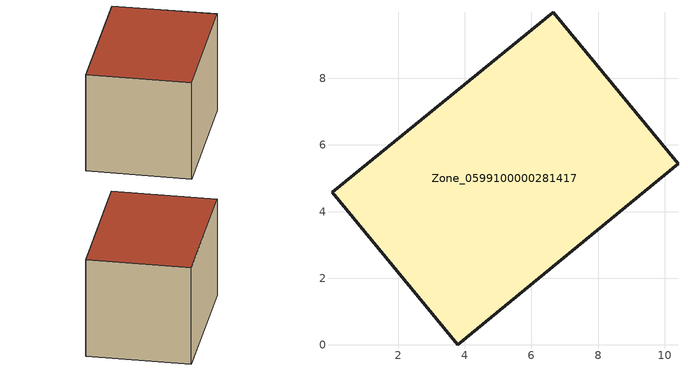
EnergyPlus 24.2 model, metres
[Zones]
Zone_0599100000281417
 floor ground (C_G): 3.8,0 0.03,4.58 6.66,9.99 10.4,5.44 z3.04
 wall outside (C_F): 6.66,9.99 0.03,4.58 3.8,0 10.4,5.44 6.66,9.99 z3.04:8.97
 roof outside (C_R): 0.03,4.58 3.8,0 10.4,5.44 6.66,9.99 z8.97
[BUILDING]
Pand.0599100000281417: North Axis=0; Terrain=City; Loads Convergence Tolerance Value=0.04; Temperature Convergence Tolerance Value=0.4; Solar Distribution=FullExterior; Maximum Number of Warmup Days=25; Minimum Number of Warmup Days=1
[Site:Location]
Rotterdam.The.Hague.AP_ZH_NLD Design_Conditions: Latitude=51.96; Longitude=4.45; Time Zone=1; Elevation=-4.5
[SITE:GROUNDTEMPERATURE:BUILDINGSURFACE]
18, 18, 18, 18, 18, 18, 18, 18, 18, 18, 18, 18
[MATERIAL] Thermal Absorptance=0.9; Solar Absorptance=0.7; Visible Absorptance=0.7
Name | Roughness | Thickness | Conductivity | Density | Specific Heat
G.TC.1946-1964 | MediumSmooth | 0.15 | 1 | 540 | 1210
F.TC.1946-1964 | Rough | 0.3 | 0.857143 | 1920 | 840
R.TC.1946-1964 | MediumRough | 0.2 | 0.235294 | 1500 | 1000
[CONSTRUCTION]
C_G: G.TC.1946-1964
C_F: F.TC.1946-1964
C_R: R.TC.1946-1964
[ZONE]
Zone_0599100000281417: Type=1; Multiplier=1; Ceiling Height=Autocalculate; Volume=Autocalculate; Floor Area=autocalculate; Part of Total Floor Area=Yes
[ZONEINFILTRATION:DESIGNFLOWRATE]
Infil_Zone_0599100000281417: Zone or ZoneList or Space or SpaceList=Zone_0599100000281417; Schedule=AlwaysOn; Design Flow Rate Calculation Method=Flow/Area; Flow Rate per Floor Area=0.003; Constant Term Coefficient=1; Temperature Term Coefficient=0; Velocity Term Coefficient=0; Velocity Squared Term Coefficient=0
[HVACTEMPLATE:ZONE:IDEALLOADSAIRSYSTEM]
Zone_0599100000281417: Maximum Heating Supply Air Temperature=50; Minimum Cooling Supply Air Temperature=13; Maximum Heating Supply Air Humidity Ratio=0.0156; Minimum Cooling Supply Air Humidity Ratio=0.0077; Heating Limit=NoLimit; Cooling Limit=NoLimit; Dehumidification Control Type=ConstantSensibleHeatRatio; Cooling Sensible Heat Ratio=0.7; Dehumidification Setpoint=60; Humidification Control Type=None; Humidification Setpoint=30; Outdoor Air Method=None; Outdoor Air Flow Rate per Person=0.00944; Outdoor Air Flow Rate per Zone Floor Area=0; Outdoor Air Flow Rate per Zone=0; Demand Controlled Ventilation Type=None; Outdoor Air Economizer Type=NoEconomizer; Heat Recovery Type=None; Sensible Heat Recovery Effectiveness=0.7; Latent Heat Recovery Effectiveness=0.65
[ZONECONTROL:THERMOSTAT]
ThermostatControl_Zone_0599100000281417: Zone or ZoneList=Zone_0599100000281417; Control Type Schedule=DualSetpointControlType; Control 1=Thermostat_Zone_0599100000281417; Temperature Difference Between Cutout And Setpoint=0
[THERMOSTATSETPOINT:DUALSETPOINT]
Thermostat_Zone_0599100000281417: Heating Setpoint Temperature Schedule=HeatingSetpoint_Zone_0599100000281417; Cooling Setpoint Temperature Schedule=CoolingSetpoint_Zone_0599100000281417
[SCHEDULE:COMPACT]
HeatingSetpoint_Zone_0599100000281417: Through: 12/31, For: AllDays, Until: 24:00, 21
CoolingSetpoint_Zone_0599100000281417: Through: 12/31, For: AllDays, Until: 24:00, 24
DualSetpointControlType: Through: 12/31, For: AllDays, Until: 24:00, 4
AlwaysOn: Through: 12/31, For: AllDays, Until: 24:00, 1
